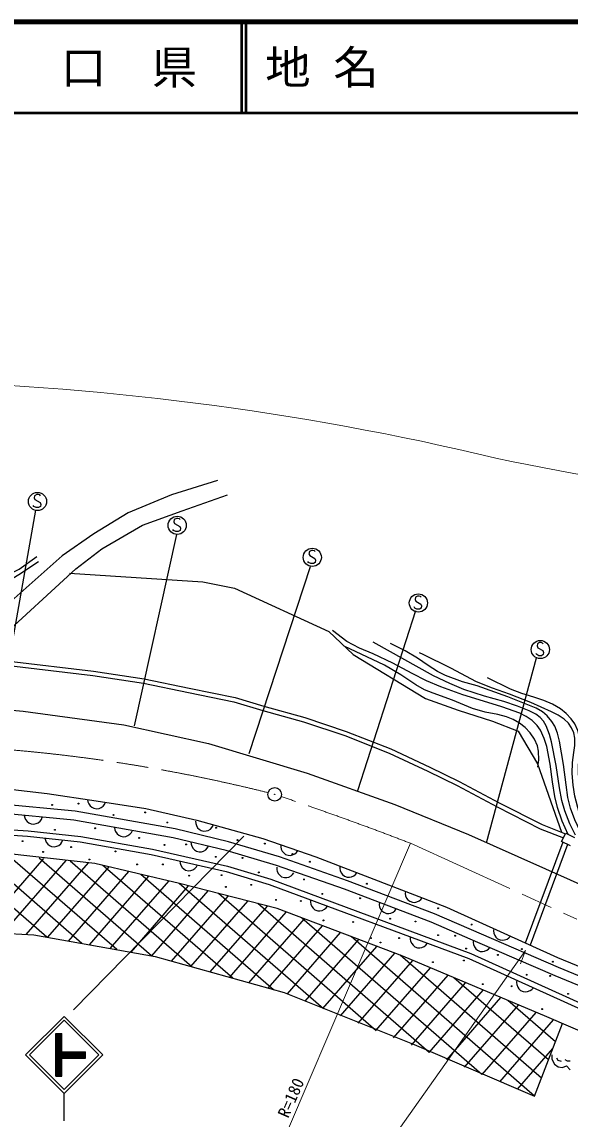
# Model space of a CAD drawing. Units: millimetres, scale not verified. Extents: x 40000 to 680000, y 20000 to 380000.
# Drawn here: x 343599 to 403936, y 259278 to 380000 of the extents above; entities that cross this region are included whole.
import ezdxf
from ezdxf.enums import TextEntityAlignment as Align

# ---------------------------------------------------------------- set-up
doc = ezdxf.new("R2010")
doc.units = ezdxf.units.MM
doc.header["$LTSCALE"] = 1000
doc.linetypes.add('CHAIN', pattern=[18.5, 12, -1.5, 3.5, -1.5])
for name, color, linetype, lineweight in [('M-BGD', 7, 'Continuous', 25), ('M-BGD-EXST', 7, 'Continuous', 25), ('M-BMK', 2, 'CHAIN', 13), ('M-BMK-SRVR', 3, 'Continuous', 25), ('M-STR-HTXT', 7, 'Continuous', 13), ('M-STR-STRC', 7, 'Continuous', 25), ('M-TTL', 2, 'Continuous', 140), ('M-TTL-LINE', 7, 'Continuous', 50)]:
    doc.layers.add(name, color=color, linetype=linetype, lineweight=lineweight)
doc.layers.add('M-TTL-TXT', color=7, linetype='Continuous')
doc.styles.add('ＭＳ ゴシック', font='')
doc.styles.get('ＭＳ ゴシック').set_extended_font_data('MS Gothic')

msp = doc.modelspace()

# ---------------------------------------------------------------- linework, layer by layer
at = {"layer": 'M-BGD'}
for p, q in [((365111, 329543), (360050, 327961)), ((360050, 327961), (355305, 325984)), ((361236, 326221), (366218, 327961)), ((355305, 325984), (351509, 323691)), ((356887, 324640), (361236, 326221)), ((351509, 323691), (348030, 321239)), ((352379, 322030), (356887, 324640)), ((348030, 321239), (342415, 316257)), ((349532, 319816), (352379, 322030)), ((338935, 310089), (349532, 319816)), ((348821, 319341), (363530, 318392)), ((363530, 318392), (367009, 317681)), ((367009, 317681), (377369, 312936)), ((377369, 312936), (380057, 310405)), ((380057, 310405), (388037, 305557)), ((342143, 309169), (351395, 308068)), ((342206, 309665), (351461, 308564)), ((351395, 308068), (356965, 307243)), ((351461, 308564), (357053, 307735)), ((356965, 307243), (361917, 306212)), ((357053, 307735), (362018, 306701)), ((362018, 306701), (367060, 305665)), ((361917, 306212), (366937, 305180)), ((367060, 305665), (370239, 304697)), ((388037, 305557), (391630, 304274)), ((366937, 305180), (370100, 304217)), ((370239, 304697), (374733, 303458)), ((391630, 304274), (395394, 303076)), ((370100, 304217), (374587, 302979)), ((374733, 303458), (379297, 301937)), ((395394, 303076), (398218, 301964)), ((374587, 302979), (379126, 301467)), ((379297, 301937), (384206, 300001)), ((398218, 301964), (400357, 298371)), ((379126, 301467), (384008, 299541)), ((384008, 299541), (388272, 297547)), ((384206, 300001), (388488, 297998)), ((400357, 298371), (402979, 290841)), ((388272, 297547), (391504, 295965)), ((388488, 297998), (391731, 296411)), ((391504, 295965), (395905, 293627)), ((391731, 296411), (396135, 294071)), ((341990, 295629), (346381, 295089)), ((346381, 295089), (351757, 294278)), ((349443, 293144), (340441, 294014)), ((350817, 294426), (350860, 294177)), ((350860, 294177), (350949, 293961)), ((350949, 293961), (351118, 293734)), ((351118, 293734), (351298, 293585)), ((351298, 293585), (351523, 293471)), ((351523, 293471), (351840, 293424)), ((351757, 294278), (357230, 293467)), ((351840, 293424), (352089, 293467)), ((352089, 293467), (352304, 293556)), ((352304, 293556), (352532, 293725)), ((352532, 293725), (352680, 293905)), ((352680, 293905), (352795, 294130)), ((357230, 293467), (362837, 292184)), ((395905, 293627), (400650, 291220)), ((396135, 294071), (400855, 291677)), ((349309, 292153), (340377, 293015)), ((343847, 292680), (343904, 292433)), ((343904, 292433), (344004, 292223)), ((344004, 292223), (344184, 292005)), ((345597, 292069), (345735, 292257)), ((345735, 292257), (345838, 292488)), ((360246, 290240), (349309, 292153)), ((360450, 291220), (349443, 293144)), ((362837, 292184), (370134, 290157)), ((334086, 291044), (344222, 290411)), ((334105, 291644), (344273, 291009)), ((344184, 292005), (344372, 291866)), ((344273, 291009), (350099, 290373)), ((344372, 291866), (344603, 291763)), ((344603, 291763), (344921, 291732)), ((344921, 291732), (345168, 291789)), ((345168, 291789), (345378, 291889)), ((345378, 291889), (345597, 292069)), ((353792, 291369), (353830, 291119)), ((353830, 291119), (353914, 290901)), ((355642, 290802), (355762, 291024)), ((366348, 289792), (360450, 291220)), ((362713, 292061), (362731, 291808)), ((362731, 291808), (362797, 291585)), ((362797, 291585), (362941, 291341)), ((362941, 291341), (363105, 291175)), ((363105, 291175), (363318, 291038)), ((363318, 291038), (363628, 290959)), ((363628, 290959), (363880, 290977)), ((363880, 290977), (364104, 291043)), ((364104, 291043), (364347, 291187)), ((364347, 291187), (364513, 291351)), ((364513, 291351), (364650, 291564)), ((400650, 291220), (403197, 290218)), ((400855, 291677), (403421, 290667)), ((344222, 290411), (350014, 289779)), ((346124, 290203), (346177, 289956)), ((346177, 289956), (346275, 289744)), ((346275, 289744), (346452, 289524)), ((347866, 289571), (348007, 289757)), ((348007, 289757), (348112, 289986)), ((350014, 289779), (357842, 288380)), ((350099, 290373), (357961, 288968)), ((353914, 290901), (354076, 290669)), ((354076, 290669), (354252, 290517)), ((354252, 290517), (354475, 290397)), ((354475, 290397), (354790, 290342)), ((354790, 290342), (355040, 290379)), ((355040, 290379), (355258, 290463)), ((355258, 290463), (355490, 290625)), ((355490, 290625), (355642, 290802)), ((366086, 288826), (360246, 290240)), ((362194, 289769), (362215, 289516)), ((371935, 288116), (366348, 289792)), ((370134, 290157), (375944, 288130)), ((403131, 289748), (398983, 278628)), ((402996, 289816), (403454, 290733)), ((403972, 289328), (402996, 289816)), ((403454, 290733), (404430, 290244)), ((346357, 279289), (335221, 288961)), ((350194, 278605), (338642, 288639)), ((346452, 289524), (346638, 289383)), ((346638, 289383), (346868, 289277)), ((346868, 289277), (347186, 289243)), ((347186, 289243), (347433, 289296)), ((347433, 289296), (347645, 289394)), ((347645, 289394), (347866, 289571)), ((357961, 288968), (366236, 287107)), ((362215, 289516), (362285, 289294)), ((362285, 289294), (362432, 289052)), ((362432, 289052), (362598, 288889)), ((362598, 288889), (362813, 288755)), ((362813, 288755), (363124, 288679)), ((363124, 288679), (363376, 288700)), ((363376, 288700), (363599, 288770)), ((363599, 288770), (363840, 288917)), ((363840, 288917), (364004, 289084)), ((364004, 289084), (364138, 289298)), ((371628, 287164), (366086, 288826)), ((372094, 289473), (372091, 289220)), ((372091, 289220), (372138, 288992)), ((372138, 288992), (372261, 288737)), ((372261, 288737), (372411, 288558)), ((372411, 288558), (372611, 288403)), ((373649, 288465), (373828, 288614)), ((373828, 288614), (373983, 288814)), ((403671, 289479), (399545, 278418)), ((339021, 279881), (346024, 287944)), ((341546, 279738), (348473, 287713)), ((354031, 277921), (342063, 288317)), ((351637, 287415), (342204, 288463)), ((344071, 279595), (350921, 287482)), ((357869, 277237), (345484, 287995)), ((362300, 276037), (348905, 287672)), ((360940, 285187), (351637, 287415)), ((357842, 288380), (366083, 286526)), ((360987, 287673), (361012, 287421)), ((361012, 287421), (361086, 287199)), ((379448, 285508), (371935, 288116)), ((372611, 288403), (372913, 288298)), ((372913, 288298), (373166, 288294)), ((373166, 288294), (373394, 288342)), ((373394, 288342), (373649, 288465)), ((375944, 288130), (390337, 282590)), ((346440, 279274), (353189, 287043)), ((348734, 278865), (355382, 286518)), ((366804, 274774), (352484, 287212)), ((371307, 273511), (356695, 286204)), ((361086, 287199), (361237, 286960)), ((361237, 286960), (361406, 286799)), ((361406, 286799), (361622, 286669)), ((361622, 286669), (361934, 286599)), ((361934, 286599), (362186, 286624)), ((362186, 286624), (362408, 286697)), ((362408, 286697), (362647, 286848)), ((362647, 286848), (362808, 287017)), ((362808, 287017), (362938, 287234)), ((366083, 286526), (370803, 285090)), ((366236, 287107), (370995, 285658)), ((379106, 284568), (371628, 287164)), ((371646, 287008), (371647, 286755)), ((371647, 286755), (371699, 286528)), ((371699, 286528), (371827, 286275)), ((371827, 286275), (371980, 286099)), ((373220, 286030), (373396, 286183)), ((373396, 286183), (373547, 286386)), ((378609, 287104), (378597, 286852)), ((378597, 286852), (378637, 286622)), ((378637, 286622), (378752, 286363)), ((378752, 286363), (378896, 286180)), ((378896, 286180), (379091, 286019)), ((380131, 286047), (380314, 286191)), ((380314, 286191), (380475, 286386)), ((351028, 278456), (357575, 285993)), ((353322, 278047), (359768, 285468)), ((355616, 277638), (361949, 284929)), ((376788, 271400), (360905, 285196)), ((371684, 282436), (360940, 285187)), ((370803, 285090), (392782, 276931)), ((370995, 285658), (393010, 277487)), ((371980, 286099), (372183, 285949)), ((372183, 285949), (372487, 285849)), ((372487, 285849), (372740, 285850)), ((372740, 285850), (372967, 285902)), ((372967, 285902), (373220, 286030)), ((379091, 286019), (379390, 285904)), ((379390, 285904), (379642, 285892)), ((389022, 281869), (379448, 285508)), ((379642, 285892), (379872, 285932)), ((379872, 285932), (380131, 286047)), ((357910, 277230), (364116, 284374)), ((360067, 276663), (366283, 283819)), ((382603, 268998), (365230, 284089)), ((388645, 280943), (379106, 284568)), ((385806, 284334), (385794, 284082)), ((385794, 284082), (385834, 283852)), ((385834, 283852), (385949, 283593)), ((362198, 276066), (368450, 283264)), ((364328, 275468), (370617, 282709)), ((388419, 266595), (369555, 282981)), ((375360, 283398), (375351, 283145)), ((375351, 283145), (375394, 282916)), ((375394, 282916), (375512, 282659)), ((375512, 282659), (375658, 282477)), ((376894, 282359), (377076, 282505)), ((377076, 282505), (377235, 282702)), ((382941, 283111), (382930, 282858)), ((382930, 282858), (382971, 282628)), ((382971, 282628), (383087, 282370)), ((385949, 283593), (386093, 283410)), ((386093, 283410), (386288, 283249)), ((386288, 283249), (386587, 283134)), ((386587, 283134), (386839, 283122)), ((386839, 283122), (387069, 283162)), ((387069, 283162), (387328, 283277)), ((387328, 283277), (387511, 283421)), ((387511, 283421), (387672, 283616)), ((390337, 282590), (402566, 277050)), ((366458, 274871), (372697, 282053)), ((368589, 274274), (374691, 281299)), ((385524, 277203), (371684, 282436)), ((394235, 264193), (374426, 281399)), ((375658, 282477), (375855, 282318)), ((375855, 282318), (376155, 282207)), ((376155, 282207), (376408, 282198)), ((376408, 282198), (376637, 282241)), ((376637, 282241), (376894, 282359)), ((383087, 282370), (383232, 282187)), ((383232, 282187), (383428, 282027)), ((383428, 282027), (383727, 281913)), ((383727, 281913), (383979, 281903)), ((383979, 281903), (384209, 281944)), ((384209, 281944), (384467, 282060)), ((384467, 282060), (384650, 282204)), ((384650, 282204), (384810, 282400)), ((394175, 279634), (389022, 281869)), ((330852, 280344), (344898, 279549)), ((370719, 273676), (376685, 280545)), ((393778, 278717), (388645, 280943)), ((395541, 280233), (395515, 279981)), ((344898, 279549), (358281, 277164)), ((372816, 273041), (378679, 279791)), ((374766, 272236), (380674, 279037)), ((400035, 261804), (379826, 279358)), ((386350, 279319), (386341, 279066)), ((386341, 279066), (386384, 278837)), ((393297, 278961), (393276, 278708)), ((402680, 275971), (394175, 279634)), ((395515, 279981), (395541, 279750)), ((395541, 279750), (395641, 279485)), ((395641, 279485), (395774, 279293)), ((395774, 279293), (395959, 279121)), ((395959, 279121), (396251, 278989)), ((396251, 278989), (396502, 278963)), ((396502, 278963), (396734, 278990)), ((396734, 278990), (396999, 279089)), ((396999, 279089), (397191, 279222)), ((397191, 279222), (397362, 279408)), ((376715, 271430), (382668, 278283)), ((386384, 278837), (386502, 278580)), ((386502, 278580), (386648, 278397)), ((386648, 278397), (386845, 278239)), ((386845, 278239), (387145, 278128)), ((387145, 278128), (387398, 278119)), ((387398, 278119), (387627, 278162)), ((387627, 278162), (387884, 278280)), ((387884, 278280), (388066, 278426)), ((388066, 278426), (388225, 278623)), ((393276, 278708), (393308, 278477)), ((393308, 278477), (393414, 278215)), ((393414, 278215), (393551, 278026)), ((393551, 278026), (393740, 277858)), ((393740, 277858), (394034, 277733)), ((402290, 275051), (393778, 278717)), ((394034, 277733), (394287, 277713)), ((394287, 277713), (394518, 277744)), ((394518, 277744), (394780, 277850)), ((394780, 277850), (394969, 277987)), ((394969, 277987), (395136, 278176)), ((358281, 277164), (372460, 273188)), ((378665, 270625), (384662, 277529)), ((380615, 269819), (386624, 276738)), ((400798, 263790), (385227, 277316)), ((401378, 270521), (385524, 277203)), ((392782, 276931), (405185, 271350)), ((393010, 277487), (405423, 271901)), ((402566, 277050), (407633, 274956)), ((382564, 269014), (388562, 275919)), ((411310, 272371), (402680, 275971)), ((384514, 268209), (390500, 275100)), ((386463, 267403), (392438, 274281)), ((401562, 265776), (391137, 274831)), ((398072, 274551), (398046, 274299)), ((398046, 274299), (398073, 274068)), ((398073, 274068), (398174, 273803)), ((410931, 271445), (402290, 275051)), ((372460, 273188), (386771, 267490)), ((388413, 266598), (394375, 273462)), ((398174, 273803), (398307, 273612)), ((398307, 273612), (398493, 273440)), ((398493, 273440), (398785, 273309)), ((398785, 273309), (399036, 273283)), ((399036, 273283), (399268, 273311)), ((399268, 273311), (399532, 273411)), ((399532, 273411), (399724, 273544)), ((399724, 273544), (399895, 273730)), ((390362, 265793), (396313, 272643)), ((392312, 264987), (398251, 271824)), ((402326, 267761), (397078, 272320)), ((394262, 264182), (400189, 271005)), ((409240, 267114), (401378, 270521)), ((396211, 263376), (402126, 270186)), ((400032, 261798), (403100, 269775)), ((403090, 269747), (403018, 269810)), ((386771, 267490), (400032, 261798)), ((398161, 262571), (402053, 267052)), ((401915, 266351), (401930, 265871)), ((401930, 265871), (402236, 265303)), ((402454, 266031), (402607, 265747)), ((402607, 265747), (402971, 265638)), ((403349, 265842), (403619, 265682)), ((403619, 265682), (403932, 265667)), ((402236, 265303), (402629, 265026)), ((402629, 265026), (403087, 264968)), ((403087, 264968), (403539, 265150)), ((403539, 265150), (403961, 264706))]:
    msp.add_line(p, q, dxfattribs=at)
for points in [[(297572, 307678), (301838, 309397), (305984, 311175), (308215, 312090), (310662, 312972), (312956, 313680), (315392, 314324), (319764, 315580), (324133, 316710), (325714, 316977), (327306, 317134), (330486, 317144), (333779, 317267), (336035, 317452), (338270, 317766), (339611, 318163), (340925, 318665), (342069, 319149), (343302, 319787), (345238, 321174)], [(345415, 320600), (343249, 319159), (340945, 317757), (339527, 317014), (338059, 316372), (336920, 315976), (335647, 315650), (334653, 315499), (333655, 315462), (332491, 315573), (331309, 315790), (329901, 316047), (328302, 316219), (326900, 316250), (325525, 316167), (324140, 315970), (322572, 315634), (313256, 312993), (311342, 312413), (309480, 311743), (305642, 310038), (301833, 308468), (298646, 307430)], [(403717, 290587), (403084, 292061), (402549, 293566), (402248, 294787), (401987, 296369), (401743, 298314), (401368, 300285), (401102, 301141), (400676, 302056), (400311, 302581), (399762, 303127), (399115, 303573), (398395, 303941), (396425, 304643), (394408, 305253), (392119, 305967), (389718, 306827), (388146, 307497), (386543, 308302), (384420, 309430), (382246, 310458), (380766, 311099), (379351, 311836), (377803, 313021)], [(404546, 290513), (403927, 291774), (403361, 293178), (403046, 294335), (402788, 295716), (402400, 298175), (401880, 300804), (401680, 301608), (401322, 302554), (401013, 303054), (400645, 303453), (400170, 303812), (399451, 304202), (398159, 304721), (396643, 305207), (394513, 305807), (392239, 306558), (390704, 307187), (388898, 308049), (382260, 311762)], [(405064, 290957), (404452, 292221), (403981, 293484), (403705, 294650), (403493, 296041), (403216, 298296), (402789, 300861), (402563, 301728), (402250, 302507), (401942, 303026), (401425, 303644), (400901, 304086), (400221, 304501), (397068, 305734), (393695, 306939), (392112, 307401), (390230, 308078), (389342, 308528), (388334, 309174), (387146, 309985), (385767, 310797), (384185, 311614)], [(400399, 297991), (400491, 298796), (400474, 299768), (400337, 300348), (400009, 301087), (399547, 301766), (398999, 302350), (398366, 302851), (397672, 303248), (396946, 303530), (395978, 303780), (394602, 304057), (393193, 304449), (390976, 305370), (388849, 306147), (387927, 306526), (386972, 307045), (385308, 308162), (383508, 309239), (379062, 311318)], [(405508, 291105), (404920, 293015), (404467, 294824), (404267, 296011), (404170, 297301), (404212, 298494), (404355, 299597), (404469, 300395), (404472, 301174), (404342, 301765), (404097, 302327), (403754, 302834), (403289, 303295), (402624, 303738), (401899, 304100), (399627, 305114), (397280, 306042), (395383, 306689), (393629, 307404), (390820, 308895), (387767, 310391), (387368, 310578)], [(406323, 291919), (405726, 293189), (405300, 294332), (405060, 295305), (404897, 296486), (404849, 297678), (404904, 299085), (404983, 300263), (404925, 301460), (404784, 302031), (404449, 302761), (404053, 303333), (403501, 303918), (402867, 304419), (401990, 304938), (401054, 305345), (399958, 305697), (398619, 306088), (397363, 306568), (394846, 307838)]]:
    msp.add_lwpolyline(points, dxfattribs=at)
for centre, radius in [((346924, 293847), 50), ((346924, 293847), 30), ((346924, 293847), 10), ((349826, 293993), 50), ((349826, 293993), 30), ((349826, 293993), 10), ((353695, 292735), 50), ((353695, 292735), 30), ((353695, 292735), 10), ((357177, 293025), 50), ((357177, 293025), 30), ((357177, 293025), 10), ((347230, 291099), 50), ((347230, 291099), 30), ((347230, 291099), 10), ((351677, 291277), 50), ((351677, 291277), 30), ((351677, 291277), 10), ((359603, 291913), 50), ((359603, 291913), 30), ((359603, 291913), 10), ((364971, 291333), 50), ((364971, 291333), 30), ((364971, 291333), 10), ((343673, 289854), 50), ((343673, 289854), 30), ((343673, 289854), 10), ((356507, 290210), 50), ((356507, 290210), 30), ((356507, 290210), 10), ((367341, 289979), 50), ((367341, 289979), 30), ((367341, 289979), 10), ((345926, 288669), 50), ((345926, 288669), 30), ((345926, 288669), 10), ((349009, 289202), 50), ((349009, 289202), 30), ((349009, 289202), 10), ((353898, 288728), 50), ((353898, 288728), 30), ((353898, 288728), 10), ((359293, 289439), 50), ((359293, 289439), 30), ((359293, 289439), 10), ((361665, 289499), 50), ((361665, 289499), 30), ((361665, 289499), 10), ((370339, 289592), 50), ((370339, 289592), 30), ((370339, 289592), 10), ((351024, 287839), 50), ((351024, 287839), 30), ((351024, 287839), 10), ((356270, 287305), 50), ((356270, 287305), 30), ((359115, 287305), 50), ((359115, 287305), 30), ((364926, 288135), 50), ((364926, 288135), 30), ((364926, 288135), 10), ((367890, 288016), 50), ((367890, 288016), 30), ((367890, 288016), 10), ((373386, 288431), 50), ((373386, 288431), 30), ((373386, 288431), 10), ((375301, 287594), 50), ((375301, 287594), 30), ((375301, 287594), 10), ((356270, 287305), 10), ((359115, 287305), 10), ((365578, 286119), 50), ((365578, 286119), 30), ((365578, 286119), 10), ((369669, 286416), 50), ((369669, 286416), 30), ((369669, 286416), 10), ((362021, 286060), 50), ((362021, 286060), 30), ((362021, 286060), 10), ((368839, 285052), 50), ((368839, 285052), 30), ((368839, 285052), 10), ((374649, 285645), 50), ((374649, 285645), 30), ((374649, 285645), 10), ((381573, 285176), 50), ((381573, 285176), 30), ((381573, 285176), 10), ((366052, 284815), 50), ((366052, 284815), 30), ((366052, 284815), 10), ((376665, 284044), 50), ((376665, 284044), 30), ((376665, 284044), 10), ((371566, 283392), 50), ((371566, 283392), 30), ((371566, 283392), 10), ((374293, 283273), 50), ((374293, 283273), 30), ((374293, 283273), 10), ((380815, 283570), 50), ((380815, 283570), 30), ((380815, 283570), 10), ((389421, 282471), 50), ((389421, 282471), 30), ((384135, 281317), 50), ((384135, 281317), 30), ((384135, 281317), 10), ((389421, 282471), 10), ((376784, 281139), 50), ((376784, 281139), 30), ((376784, 281139), 10), ((380044, 280961), 50), ((380044, 280961), 30), ((380044, 280961), 10), ((386922, 281020), 50), ((386922, 281020), 30), ((386922, 281020), 10), ((393104, 280675), 50), ((393104, 280675), 30), ((393104, 280675), 10), ((382010, 279192), 50), ((382010, 279192), 30), ((382010, 279192), 10), ((385109, 279192), 50), ((385109, 279192), 30), ((385109, 279192), 10), ((389404, 279514), 50), ((389404, 279514), 30), ((389404, 279514), 10), ((391299, 279444), 50), ((391299, 279444), 30), ((391299, 279444), 10), ((383068, 278708), 50), ((383068, 278708), 30), ((383068, 278708), 10), ((392492, 278040), 50), ((392492, 278040), 30), ((392492, 278040), 10), ((398629, 277979), 50), ((398629, 277979), 30), ((398629, 277979), 10), ((388838, 276542), 50), ((388838, 276542), 30), ((388838, 276542), 10), ((392251, 276722), 50), ((392251, 276722), 30), ((392251, 276722), 10), ((396001, 277338), 50), ((396001, 277338), 30), ((396001, 277338), 10), ((402043, 276587), 50), ((402043, 276587), 30), ((402043, 276587), 10), ((394318, 274116), 50), ((394318, 274116), 30), ((394318, 274116), 10), ((399159, 275162), 50), ((399159, 275162), 30), ((399159, 275162), 10), ((401756, 275022), 50), ((401756, 275022), 30), ((401756, 275022), 10), ((397507, 273892), 50), ((397507, 273892), 30), ((397507, 273892), 10), ((403721, 273057), 50), ((403721, 273057), 30), ((403721, 273057), 10), ((400876, 271376), 50), ((400876, 271376), 30), ((400876, 271376), 10)]:
    msp.add_circle(centre, radius, dxfattribs=at)
at = {"layer": 'M-BGD-EXST'}
for p, q in [((344992, 327873), (344952, 327633)), ((344952, 327633), (345032, 327433)), ((345232, 327993), (344992, 327873)), ((345032, 327433), (345592, 327113)), ((345392, 327993), (345232, 327993)), ((345552, 327953), (345392, 327993)), ((345632, 327873), (345552, 327953)), ((341270, 304436), (345144, 326270)), ((344912, 326673), (344832, 326793)), ((345152, 326553), (344912, 326673)), ((345432, 326553), (345152, 326553)), ((345632, 326673), (345432, 326553)), ((345592, 327113), (345672, 326913)), ((345672, 326913), (345632, 326673)), ((360371, 325247), (360331, 325007)), ((360331, 325007), (360411, 324807)), ((360611, 325367), (360371, 325247)), ((360411, 324807), (360971, 324487)), ((360771, 325367), (360611, 325367)), ((360931, 325327), (360771, 325367)), ((361011, 325247), (360931, 325327)), ((355988, 302535), (360637, 323594)), ((360291, 324047), (360211, 324167)), ((360531, 323927), (360291, 324047)), ((360811, 323927), (360531, 323927)), ((361011, 324047), (360811, 323927)), ((360971, 324487), (361051, 324287)), ((361051, 324287), (361011, 324047)), ((375237, 321726), (375197, 321486)), ((375197, 321486), (375277, 321286)), ((375477, 321846), (375237, 321726)), ((375277, 321286), (375837, 320966)), ((375637, 321846), (375477, 321846)), ((375797, 321806), (375637, 321846)), ((375877, 321726), (375797, 321806)), ((368594, 299506), (375355, 320072)), ((375157, 320526), (375077, 320646)), ((375397, 320406), (375157, 320526)), ((375677, 320406), (375397, 320406)), ((375877, 320526), (375677, 320406)), ((375837, 320966), (375917, 320766)), ((375917, 320766), (375877, 320526)), ((386919, 316704), (386879, 316464)), ((386879, 316464), (386959, 316264)), ((387159, 316824), (386919, 316704)), ((387319, 316824), (387159, 316824)), ((387479, 316784), (387319, 316824)), ((387559, 316704), (387479, 316784)), ((386906, 315212), (380552, 295377)), ((386839, 315504), (386759, 315624)), ((387079, 315384), (386839, 315504)), ((386959, 316264), (387519, 315944)), ((387359, 315384), (387079, 315384)), ((387559, 315504), (387359, 315384)), ((387519, 315944), (387599, 315744)), ((387599, 315744), (387559, 315504)), ((400343, 311580), (400303, 311340)), ((400583, 311700), (400343, 311580)), ((400743, 311700), (400583, 311700)), ((400903, 311660), (400743, 311700)), ((400983, 311580), (400903, 311660)), ((400263, 310380), (400183, 310500)), ((400503, 310260), (400263, 310380)), ((400303, 311340), (400383, 311140)), ((400383, 311140), (400943, 310820)), ((400783, 310260), (400503, 310260)), ((400983, 310380), (400783, 310260)), ((400943, 310820), (401023, 310620)), ((401023, 310620), (400983, 310380)), ((394748, 289655), (400251, 310014))]:
    msp.add_line(p, q, dxfattribs=at)
for centre in [(345312, 327233), (360691, 324607), (375557, 321086), (387239, 316064), (400663, 310940)]:
    msp.add_circle(centre, 1000, dxfattribs=at)
at = {"layer": 'M-BMK'}
msp.add_line((386384, 289621), (404670, 281287), dxfattribs=at)
for centre, radius, start, end in [((327051, 120469), 180090, 75.97453, 90.64395), ((251284, -62181), 376852, 68.99211, 71.29565)]:
    msp.add_arc(centre, radius, start, end, dxfattribs=at)
at = {"layer": 'M-BMK-SRVR'}
for radius in [750, 30]:
    msp.add_circle((371424, 295007), radius, dxfattribs=at)
at = {"layer": 'M-STR-HTXT'}
for p, q in [((372940, 258250), (386384, 289621)), ((380962, 252312), (399018, 277831)), ((399018, 277831), (398494, 276364))]:
    msp.add_line(p, q, dxfattribs=at)
for centre, radius, start, end in [((323407, 30744), 309826, 76.4914, 88.93091), ((472349, 701084), 376944, 258.27982, 266.76517)]:
    msp.add_arc(centre, radius, start, end, dxfattribs=at)
at = {"layer": 'M-STR-STRC'}
for p, q in [((340603, 304432), (343722, 304160)), ((343722, 304160), (354817, 302670)), ((354817, 302670), (364130, 300601)), ((364130, 300601), (374995, 297324)), ((374995, 297324), (384653, 293875)), ((384653, 293875), (392759, 290598)), ((368014, 290405), (349276, 271282)), ((392759, 290598), (406844, 284308)), ((344006, 266332), (348249, 270574)), ((348249, 270574), (352492, 266332)), ((348249, 270150), (344431, 266332)), ((352067, 266332), (348249, 270150)), ((347329, 263982), (347329, 268682)), ((347329, 268682), (347979, 268682)), ((347459, 263982), (347459, 268682)), ((347589, 263982), (347589, 268682)), ((347719, 263982), (347719, 268682)), ((347849, 263982), (347849, 268682)), ((347979, 263982), (347979, 268682)), ((348249, 262089), (344006, 266332)), ((344431, 266332), (348249, 262513)), ((347979, 266682), (350579, 266682)), ((347979, 265982), (350579, 265982)), ((348109, 265982), (348109, 266682)), ((348239, 265982), (348239, 266682)), ((348249, 262513), (352067, 266332)), ((352492, 266332), (348249, 262089)), ((348369, 265982), (348369, 266682)), ((348499, 265982), (348499, 266682)), ((348629, 265982), (348629, 266682)), ((348759, 265982), (348759, 266682)), ((348889, 265982), (348889, 266682)), ((349019, 265982), (349019, 266682)), ((349149, 265982), (349149, 266682)), ((349279, 265982), (349279, 266682)), ((349409, 265982), (349409, 266682)), ((349539, 265982), (349539, 266682)), ((349669, 265982), (349669, 266682)), ((349799, 265982), (349799, 266682)), ((349929, 265982), (349929, 266682)), ((350059, 265982), (350059, 266682)), ((350189, 265982), (350189, 266682)), ((350319, 265982), (350319, 266682)), ((350449, 265982), (350449, 266682)), ((350579, 265982), (350579, 266682)), ((347329, 263982), (347979, 263982)), ((348249, 259089), (348249, 262089))]:
    msp.add_line(p, q, dxfattribs=at)
at = {"layer": 'M-TTL'}
msp.add_line((680000, 380000), (40000, 380000), dxfattribs=at)
at = {"layer": 'M-TTL-LINE'}
for p, q in [((367750, 380000), (367750, 370000)), ((368250, 380000), (368250, 370000)), ((40000, 370000), (680000, 370000))]:
    msp.add_line(p, q, dxfattribs=at)

# ---------------------------------------------------------------- texts
at = {"layer": 'M-STR-HTXT', "style": 'ＭＳ ゴシック'}
msp.add_text('R=180', height=1320, rotation=66.2, dxfattribs=at).set_placement((373207, 261617), align=Align.MIDDLE_CENTER)
at = {"layer": 'M-TTL-TXT', "style": 'ＭＳ ゴシック'}
msp.add_text('山\u3000口\u3000県', height=3666, dxfattribs=at).set_placement((350375, 375000), align=Align.MIDDLE_CENTER)
msp.add_text('地 名', height=3666, dxfattribs=at).set_placement((370380, 375000), align=Align.MIDDLE_LEFT)

doc.saveas('drawing.dxf')
